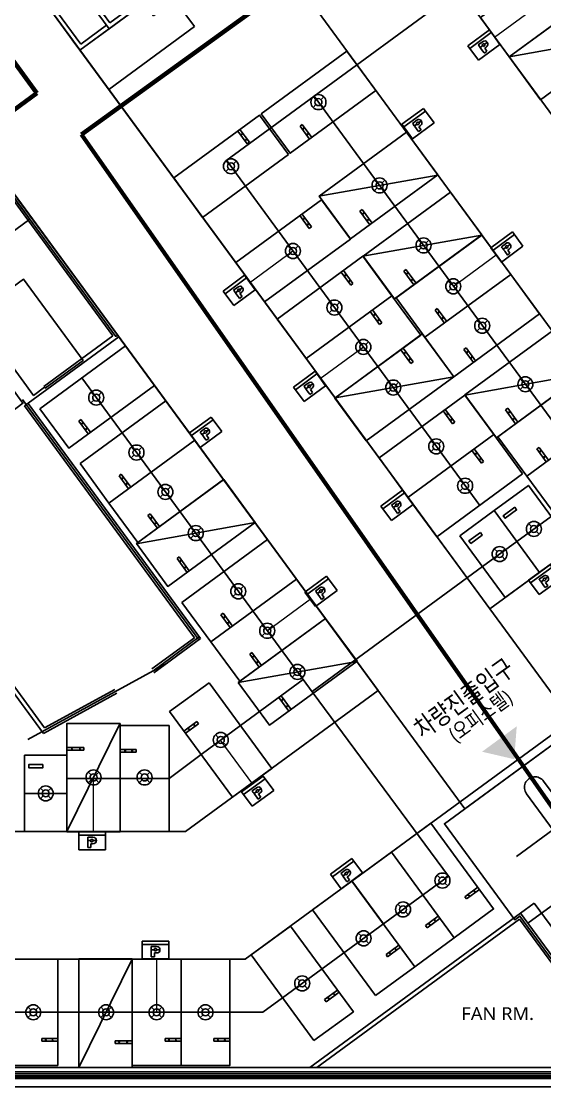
# Model space of a CAD drawing. Header units: millimetres. Extents: x 75184266 to 76346726, y -35077925 to -33679385.
# Drawn here: x 75409672 to 75434289, y -34997562 to -34947433 of the extents above; entities that cross this region are included whole.
import ezdxf
from ezdxf.enums import TextEntityAlignment as Align

# ---------------------------------------------------------------- set-up
doc = ezdxf.new("R2010")
doc.units = ezdxf.units.MM
doc.header["$LTSCALE"] = 50
doc.header["$MEASUREMENT"] = 0
doc.linetypes.add('ACAD_ISO10W100', pattern=[18.5, 12, -3, 0.5, -3])
doc.layers.get('0').update_dxf_attribs({"linetype": 'CONTINUOUS'})
for name, color, linetype in [('0-유도관제', 6, 'CONTINUOUS'), ('CON', 2, 'CONTINUOUS'), ('DOOR', 7, 'CONTINUOUS'), ('HD', 7, 'CONTINUOUS'), ('open', 1, 'ACAD_ISO10W100'), ('W1', 3, 'CONTINUOUS'), ('XR-지하3층$0$A-주차', 9, 'CONTINUOUS'), ('XR-지하3층$0$일반주차', 8, 'CONTINUOUS'), ('XR-지하3층$0$확장형주차', 8, 'CONTINUOUS')]:
    doc.layers.add(name, color=color, linetype=linetype)
doc.layers.add('건축', color=8, linetype='CONTINUOUS', plot=False)
for name, color, linetype, lineweight in [('구역제어-S.C.M', 2, 'CONTINUOUS', 100), ('주차유도-LGM', 6, 'CONTINUOUS', 20), ('주차유도-USM', 1, 'CONTINUOUS', 35), ('주차유도-레이스웨이', 1, 'CONTINUOUS', 25)]:
    doc.layers.add(name, color=color, linetype=linetype, lineweight=lineweight)
doc.styles.add('XR-지하3층$0$울릉도m', font='')
doc.styles.get('XR-지하3층$0$울릉도m').set_extended_font_data('Malgun Gothic')

# ---------------------------------------------------------------- blocks, each defined once
blk = doc.blocks.new('XR-지하3층$0$확장형 주차')
at = {"layer": 'XR-지하3층$0$확장형주차', "color": 7}
for p, q in [((0, 3965), (800, 3965)), ((0, 3835), (800, 3835)), ((800, 3835), (800, 3965))]:
    blk.add_line(p, q, dxfattribs=at)
blk.add_lwpolyline([(2500, 5100), (0, 0)], dxfattribs=at)
blk.add_lwpolyline([(2500, 5091), (0, 5091), (0, -9), (2500, -9)], close=True, dxfattribs=at)
for centre in [(238, 3900), (613, 3900)]:
    blk.add_circle(centre, 17.5, dxfattribs=at)
blk = doc.blocks.new('XR-지하3층$0$일반형 주차')
at = {"layer": 'XR-지하3층$0$일반주차'}
for p, q in [((750, 3865), (0, 3865)), ((0, 3735), (750, 3735)), ((750, 3735), (750, 3865))]:
    blk.add_line(p, q, dxfattribs=at)
blk.add_lwpolyline([(2300, 5000), (0, 5000), (0, 0), (2300, 0)], close=True, dxfattribs=at)
for centre in [(238, 3800), (563, 3800)]:
    blk.add_circle(centre, 17.5, dxfattribs=at)
blk = doc.blocks.new('2P-Dr204')
at = {"color": 0}
for p, q in [((29, 50), (29, 955)), ((65, 50), (65, 956)), ((29, 50), (0, 50)), ((0, 50), (0, -50)), ((29, 14), (29, 50)), ((65, 50), (29, 50)), ((50, 14), (29, 14)), ((50, -50), (50, 14)), ((950, 14), (950, -50)), ((971, 14), (950, 14)), ((971, 14), (950, 14)), ((971, 50), (971, 14)), ((1000, 50), (971, 50)), ((1000, -50), (1000, 50)), ((50, -50), (0, -50)), ((1000, -50), (950, -50))]:
    blk.add_line(p, q, dxfattribs=at)
blk.add_arc((65, 50), 906, 0, 92.2294, dxfattribs=at)
blk = doc.blocks.new('A$C3C7850DE')
at = {"layer": 'CON', "ltscale": 100}
for p, q in [((-9, 7422), (-9, 222)), ((-9, 7422), (191, 7422)), ((191, 7422), (191, 422)), ((1191, 7422), (1191, 7222, 0)), ((1191, 7422), (2991, 7422)), ((1191, 7222), (2791, 7222)), ((2791, 7222), (2791, 5922)), ((2991, 7422), (2991, 222)), ((1191, 5922), (2791, 5922)), ((1191, 5922, 0), (1191, 5722, 0)), ((1191, 5722), (2791, 5722)), ((2791, 5722), (2791, 422)), ((-9, 222), (2991, 222)), ((191, 422), (2791, 422))]:
    blk.add_line(p, q, dxfattribs=at)
at = {"layer": 'HD', "ltscale": 10}
for p, q in [((191, 4422), (1376, 4422)), ((191, 4152), (1376, 4152)), ((783, 4422), (783, 2802)), ((1376, 4422), (1376, 1722)), ((1476, 4422), (1446, 4422)), ((1446, 1722), (1446, 4422)), ((1476, 4152), (1446, 4152)), ((1476, 4422), (1476, 1722)), ((1506, 4422), (1476, 4422)), ((1506, 4422), (1506, 1722)), ((1506, 4422), (1536, 4422)), ((1536, 4152), (1506, 4152)), ((1536, 1722), (1536, 4422)), ((1606, 4422), (1606, 1722)), ((1606, 4422), (2791, 4422)), ((2791, 4152), (1606, 4152)), ((2198, 4422), (2198, 1097)), ((191, 3882), (1376, 3882)), ((191, 3612), (1376, 3612)), ((1476, 3882), (1446, 3882)), ((1476, 3612), (1446, 3612)), ((1536, 3882), (1506, 3882)), ((1536, 3612), (1506, 3612)), ((2791, 3882), (1606, 3882)), ((2791, 3612), (1606, 3612)), ((191, 3342), (1376, 3342)), ((191, 3072), (1376, 3072)), ((1476, 3342), (1446, 3342)), ((1476, 3072), (1446, 3072)), ((1536, 3342), (1506, 3342)), ((1536, 3072), (1506, 3072)), ((2791, 3342), (1606, 3342)), ((2791, 3072), (1606, 3072)), ((191, 2802), (1376, 2802)), ((191, 2532), (1376, 2532)), ((1476, 2802), (1446, 2802)), ((1476, 2532), (1446, 2532)), ((1536, 2802), (1506, 2802)), ((1536, 2532), (1506, 2532)), ((2791, 2802), (1606, 2802)), ((2791, 2532), (1606, 2532)), ((191, 2262), (1376, 2262)), ((783, 2262), (783, 1097)), ((1476, 2262), (1446, 2262)), ((1536, 2262), (1506, 2262)), ((2791, 2262), (1606, 2262)), ((191, 1992), (1376, 1992)), ((191, 1722), (1376, 1722)), ((1476, 1992), (1446, 1992)), ((1476, 1722), (1446, 1722)), ((1506, 1722), (1476, 1722)), ((1536, 1992), (1506, 1992)), ((1536, 1722), (1506, 1722)), ((2791, 1992), (1606, 1992)), ((2791, 1722), (1606, 1722)), ((2198, 1097), (783, 1097))]:
    blk.add_line(p, q, dxfattribs=at)
blk.add_lwpolyline([(-159, 2141), (734, 2513), (779, 2461), (788, 2602), (833, 2551), (1726, 2943)], dxfattribs=at)
for points in [[(663, 2870), (783, 2802), (904, 2871), (886, 2900), (783, 2841), (680, 2900)], [(663, 2193), (783, 2262), (904, 2193), (886, 2163), (783, 2222), (680, 2164)]]:
    blk.add_lwpolyline(points, close=True, dxfattribs=at)
for centre in [(783, 4422), (783, 4422), (2198, 4422), (2198, 4422)]:
    blk.add_circle(centre, 30, dxfattribs=at)
for centre, radius, start, end in [((1491, 4422), 115, 0, 180), ((1491, 4422), 45, 0, 180), ((1491, 1722), 115, 180, 0), ((1491, 1722), 45, 180, 0)]:
    blk.add_arc(centre, radius, start, end, dxfattribs=at)
at = {"layer": 'open', "ltscale": 0.5}
for p, q in [((2191, 7222), (2791, 5922)), ((2191, 5922), (2791, 7222))]:
    blk.add_line(p, q, dxfattribs=at)
at = {"layer": 'W1', "ltscale": 100}
for p, q in [((2091, 7222), (2091, 5922)), ((2191, 7222), (2191, 5922))]:
    blk.add_line(p, q, dxfattribs=at)
at = {"layer": 'DOOR', "extrusion": (-1.015e-13, 9.27e-13, -1), "zscale": -1, "rotation": 180.0000577049292}
for p in [(-191, 7372, 0), (-191, 5872, 0)]:
    blk.add_blockref('2P-Dr204', p, dxfattribs=at)
blk = doc.blocks.new('XR-지하3층$0$A$C73B52ADF')
at = {"layer": 'XR-지하3층$0$A-주차', "elevation": 0}
for points in [[(-2038, 2466), (-38, 2466), (-38, -1134), (-2038, -1134)], [(-1166, 2021), (-1166, 1871), (-1832, 1871), (-1832, 2021)]]:
    blk.add_lwpolyline(points, close=True, dxfattribs=at)
blk = doc.blocks.new('센서')
at = {"layer": '0-유도관제', "color": 0}
for p, q in [((405935, 34224), (406072, 34088)), ((406311, 34088), (406447, 34225)), ((405936, 33712), (406072, 33849)), ((406311, 33849), (406448, 33713))]:
    blk.add_line(p, q, dxfattribs=at)
for major_axis, start_param, end_param in [((0, 362), 2.801804347482335, 9.084989654661921), ((0, 169), 2.862310370331367, 9.145495677510954)]:
    blk.add_ellipse((406192, 33969), major_axis=major_axis, ratio=1, start_param=start_param, end_param=end_param, dxfattribs=at)
blk = doc.blocks.new('만공차등')
at = {"layer": '0-유도관제', "color": 0}
for p, q in [((305755, 78525), (306597, 78525)), ((305755, 77269), (305755, 78525)), ((306442, 77269), (306442, 78525)), ((306442, 78525), (306442, 77269)), ((306597, 78525), (306597, 77269)), ((306185, 78101), (306185, 77952)), ((306185, 77838), (306185, 77693)), ((306191, 78101), (306191, 77952)), ((306191, 77838), (306191, 77693)), ((306597, 77269), (305755, 77269))]:
    blk.add_line(p, q, dxfattribs=at)
for points in [[(305858, 77952), (305858, 77952), (305858, 78101), (305858, 78101)], [(305858, 78101), (305858, 78101), (306044, 78101), (306185, 78101)], [(306037, 77952), (306037, 77952), (305858, 77952), (305858, 77952)], [(306037, 77870), (306037, 77870), (306037, 77952), (306037, 77952)], [(306078, 77737), (306050, 77766), (306037, 77810), (306037, 77870)], [(306185, 77693), (306139, 77694), (306104, 77709), (306078, 77737)], [(306134, 77952), (306134, 77952), (306134, 77915), (306134, 77915)], [(306185, 77952), (306159, 77952), (306134, 77952), (306134, 77952)], [(306134, 77915), (306134, 77887), (306139, 77867), (306149, 77855)], [(306149, 77855), (306158, 77844), (306170, 77838), (306185, 77838)], [(306191, 78101), (306274, 78101), (306339, 78101), (306339, 78101)], [(306241, 77952), (306241, 77952), (306217, 77952), (306191, 77952)], [(306191, 77838), (306204, 77838), (306216, 77843), (306226, 77853)], [(306226, 77853), (306236, 77863), (306241, 77882), (306241, 77909)], [(306241, 77909), (306241, 77909), (306241, 77952), (306241, 77952)], [(306339, 77854), (306339, 77800), (306327, 77760), (306301, 77733)], [(306339, 78101), (306339, 78101), (306339, 77854), (306339, 77854)]]:
    blk.add_open_spline(points, degree=3, dxfattribs=at)
blk.add_open_spline([(306301, 77733), (306275, 77706), (306239, 77693), (306192, 77693), (306191, 77693), (306191, 77693), (306191, 77693)], degree=3, knots=[0.4989771, 0.4989771, 0.4989771, 0.4989771, 0.9979543, 0.9979543, 0.9979543, 1, 1, 1, 1], dxfattribs=at)

msp = doc.modelspace()

# ---------------------------------------------------------------- hatches: boundary and pattern name
at = {"layer": '건축', "ltscale": 1000}
h = msp.add_hatch(color=256, dxfattribs=at)
h.dxf.hatch_style = 1
h.paths.add_polyline_path([(75431343.1, -34981801), (75432855.6, -34982153.2), (75432974.7, -34980604.8)])

# ---------------------------------------------------------------- linework, layer by layer
at = {"layer": '건축', "ltscale": 0.5}
for p, q in [((75439847.3, -34969103.4), (75421043.9, -34943455.8)), ((75444686.2, -34965555.8), (75429371.2, -34944666.4)), ((75410931.2, -34946406), (75412469.8, -34948504.7)), ((75410769.9, -34946524.3), (75412426.8, -34948784.2)), ((75413796.2, -34947780.2), (75412426.8, -34948784.2)), ((75413678, -34947618.9), (75412469.8, -34948504.7)), ((75412426.8, -34948784.2), (75412070.7, -34948298.5)), ((75426459.8, -34978918.4), (75405291.3, -34950044.9)), ((75413977.3, -34962239.7), (75408982.9, -34955427.5)), ((75414256.5, -34962282.3), (75409144.1, -34955309.2)), ((75414256.5, -34962282.3), (75409825.3, -34965531.3)), ((75410738.3, -34964614.4), (75413977.3, -34962239.7)), ((75410707.5, -34980941.4), (75398700.5, -34964564)), ((75410765.1, -34980681.7), (75398965.4, -34964587.2)), ((75418019.7, -34976539.2, 0), (75409728.6, -34965230.3)), ((75417820.8, -34976437, 0), (75409825.3, -34965531.3)), ((75418100.4, -34976480, 0), (75409986.6, -34965413)), ((75431701.9, -34975075.1), (75431701.9, -34975075.1)), ((75415815.3, -34977907.3), (75417820.8, -34976437)), ((75415853.2, -34978003.5), (75418041.2, -34976399.4)), ((75415912.4, -34978084.2), (75418100.4, -34976480)), ((75409982.3, -34981225.5), (75416531.7, -34977630.1, 0)), ((75410707.5, -34980941.4), (75414159.2, -34979046.6, 0)), ((75410765.1, -34980681.7), (75414062.9, -34978871.3, 0)), ((75434239.5, -34983187.3), (75435887.1, -34985434.8)), ((75433433, -34983778.6), (75435080.7, -34986026)), ((75432957.3, -34986733.2), (75434675.5, -34985473.4)), ((75433499.9, -34989874), (75439387.2, -34985557.8)), ((75433147.9, -34989397.2), (75433794.7, -34988923)), ((75433147.9, -34989397.2), (75438474, -34996661.9)), ((75433104.9, -34989676.7), (75438226, -34996661.9)), ((75379383.2, -34996661.9, 0), (75448764.8, -34996662, 0)), ((75379383.2, -34996861.9, 0), (75448492, -34996862, 0))]:
    msp.add_line(p, q, dxfattribs=at)
at = {"layer": '건축'}
for p, q in [((75412426.8, -34948784.2), (75431701.9, -34975075.1)), ((75420207.5, -34991562), (75455787.7, -34965476.5)), ((75431701.9, -34975075.1), (75439847.3, -34969103.4)), ((75417398.1, -34985562), (75426459.8, -34978918.4)), ((75407647.3, -34985562), (75417398.1, -34985562)), ((75379061.6, -34991561.9), (75420207.5, -34991562))]:
    msp.add_line(p, q, dxfattribs=at)
at = {"layer": '건축', "ltscale": 100}
for p, q in [((75423239, -34996661.9, 0), (75433147.9, -34989397.2, 0)), ((75423577.2, -34996661.9, 0), (75433104.9, -34989676.7, 0))]:
    msp.add_line(p, q, dxfattribs=at)
at = {"layer": '건축', "ltscale": 1000}
for p, q in [((75379183.2, -34997111.9, 0), (75516203.2, -34997112.2)), ((75379383.2, -34996961.9, 0), (75448355.6, -34996962, 0)), ((75379383.2, -34997561.9, 0), (75516203.2, -34997562.2))]:
    msp.add_line(p, q, dxfattribs=at)
at = {"layer": '건축', "ltscale": 0.5}
for points in [[(75414201.7, -34962198.5), (75414116.7, -34962260.8), (75408974.8, -34955247.3), (75408934.6, -34955276.9), (75407426.2, -34953220.9), (75406907, -34953601.7), (75367809.3, -34900273.2), (75367729.2, -34900331.8), (75339172, -34861380.4), (75346591, -34855941.2), (75357179.5, -34870383.7), (75362824.9, -34866244.9), (75366426.7, -34871157.7), (75361023.3, -34875119.2), (75360700.7, -34875355.7), (75389495.4, -34914631.1), (75388124.4, -34915636.3), (75435545.1, -34980317.2), (75435625.8, -34980258.1), (75435861.1, -34980579.1), (75430538.4, -34984481.5), (75414201.7, -34962198.5)], [(75406718.8, -34959203.1), (75410072.1, -34956743.1), (75409063.5, -34955368.3)], [(75408240.3, -34962291.4), (75410251.7, -34965033.1), (75410767.9, -34964654.7), (75410797.1, -34964694.5), (75412579.4, -34963387.8), (75409772.2, -34959561.4), (75406970.3, -34961616.9)], [(75409139.6, -34965848.4), (75409747.7, -34965402.6), (75407736.3, -34962661.1)]]:
    msp.add_lwpolyline(points, dxfattribs=at)
msp.add_lwpolyline([(75435861.2, -34980579.1), (75429570.6, -34985191), (75432886, -34989713.2), (75433126.4, -34989536.9), (75438680.1, -34997112), (75448320.1, -34997112), (75456812.7, -34990885.7), (75452848.8, -34985478.9), (75449298.4, -34988081.8, -0.4141857), (75440353.2, -34986705)], format="xyb", close=True, dxfattribs=at)
msp.add_lwpolyline([(75433794.7, -34988923), (75435032, -34990610.7, 0.4141488), (75453200.4, -34993410.1)], format="xyb", dxfattribs=at)
msp.add_arc((75433836.2, -34983483), 500, 36.2468, 216.24707, dxfattribs=at)
at = {"layer": '구역제어-S.C.M', "ltscale": 0.5}
for p, q in [((75378517.4, -34907382.3), (75410405.7, -34950807.4)), ((75435993.3, -34935788.6), (75412499.2, -34952754.8)), ((75395457.4, -34961784.3), (75410405.7, -34950807.4)), ((75412499.2, -34952754.8), (75443500.1, -34997112)), ((75443500.1, -34997112), (75379383.2, -34997111.9, 0))]:
    msp.add_line(p, q, dxfattribs=at)
at = {"layer": '주차유도-LGM', "color": 6, "lineweight": 20, "ltscale": 500}
for p, q in [((75431936, -34948180), (75433959.5, -34946696.5)), ((75425801.1, -34954103.5), (75427824.6, -34952620.1)), ((75420424.7, -34959723.8, 0), (75422448.1, -34958240.3, 0)), ((75429983.2, -34959907.7, 0), (75432006.7, -34958424.2, 0)), ((75423735.8, -34964240, 0), (75425759.2, -34962756.5, 0)), ((75415812.1, -34968623.3), (75417835.6, -34967139.8)), ((75427850.3, -34969836.8), (75429873.7, -34968353.3)), ((75432976.4, -34971908.8), (75434040.7, -34973360.5)), ((75421238.4, -34976109.2), (75423261.8, -34974625.7)), ((75419063.8, -34981302.8), (75420547.3, -34983326.3)), ((75413044.9, -34983062), (75413044.9, -34985571)), ((75425216.9, -34987878.2), (75426700.4, -34989901.6)), ((75416034.2, -34991552.9), (75416034.2, -34994061.9))]:
    msp.add_line(p, q, dxfattribs=at)
at = {"layer": '주차유도-레이스웨이', "ltscale": 0.5}
for p, q in [((75423440, -34950952.4), (75432311.3, -34944448.4)), ((75419286.3, -34954002.7), (75423440, -34950952.4)), ((75425768.1, -34954127.8), (75423440.6, -34950952)), ((75421773.4, -34957304.6), (75419327, -34953967.8)), ((75436766.9, -34969129.9), (75425768.1, -34954127.8)), ((75431233.6, -34970208.2), (75421773.4, -34957304.6)), ((75423406.4, -34979051), (75412525, -34964209)), ((75434589.4, -34970726.3), (75431363.5, -34973091.3)), ((75431363.5, -34973091.3), (75423346.3, -34978969.1)), ((75419981.5, -34980568), (75422932.4, -34978404.6)), ((75423406.4, -34979051), (75429767.5, -34987653)), ((75419981.5, -34980568), (75418126.6, -34981928)), ((75418126.6, -34981928), (75416619.4, -34983062)), ((75416619.4, -34983062), (75411819.4, -34983062)), ((75411819.4, -34983062), (75411819.4, -34983762)), ((75411819.4, -34983762), (75409819.4, -34983762)), ((75429769.4, -34987655.7), (75421955.7, -34993380.2)), ((75421955.7, -34993380.2), (75421025.9, -34994061.9)), ((75379984.1, -34994061.9), (75419484.2, -34994061.9)), ((75419484.2, -34994062), (75421025.9, -34994061.9))]:
    msp.add_line(p, q, dxfattribs=at)

# ---------------------------------------------------------------- block references
at = {"layer": '건축', "ltscale": 0.5, "rotation": 306.2468838006543}
msp.add_blockref('A$C3C7850DE', (75411848.8, -34945499.2), dxfattribs=at)
at = {"layer": '건축'}
for name, p, rotation in [('XR-지하3층$0$일반형 주차', (75431263.3, -34947247.2), 306.2469352298511), ('XR-지하3층$0$일반형 주차', (75412426.8, -34948784.2), 306.2469352298511), ('XR-지하3층$0$확장형 주차', (75432623.2, -34949102.1), 306.2469352298511), ('XR-지하3층$0$일반형 주차', (75426344.9, -34950686.3), 126.2469364372141), ('XR-지하3층$0$일반형 주차', (75416839.6, -34954803.2), 306.2469352298511), ('XR-지하3층$0$확장형 주차', (75429262.5, -34954665.8), 126.2469364372141), ('XR-지하3층$0$확장형 주차', (75431331.9, -34957488.5), 126.2469364372141), ('XR-지하3층$0$일반형 주차', (75419757.2, -34958782.7), 306.2469352298511), ('XR-지하3층$0$일반형 주차', (75432691.8, -34959343.4), 126.2469364372141), ('XR-지하3층$0$일반형 주차', (75421708.4, -34961444.1), 306.2469352298511), ('XR-지하3층$0$일반형 주차', (75434051.8, -34961198.3), 126.2469364372141), ('XR-지하3층$0$일반형 주차', (75423068.3, -34963299), 306.2469352298511), ('XR-지하3층$0$확장형 주차', (75436121.2, -34964021), 126.2469364372141), ('XR-지하3층$0$확장형 주차', (75424428.2, -34965153.9), 306.2469352298511), ('XR-지하3층$0$일반형 주차', (75415934.1, -34964561.5), 126.2469333594607), ('XR-지하3층$0$일반형 주차', (75437481.1, -34965875.9), 126.2469364372141), ('XR-지하3층$0$일반형 주차', (75426497.6, -34967976.6), 306.2469352298511), ('XR-지하3층$0$일반형 주차', (75417828.3, -34967145.1), 126.2469333594607), ('XR-지하3층$0$일반형 주차', (75438841, -34967730.8), 126.2469364372141), ('XR-지하3층$0$일반형 주차', (75427857.5, -34969831.5), 306.2469352298511), ('XR-지하3층$0$일반형 주차', (75419188.2, -34969000), 126.2469333594607), ('XR-지하3층$0$확장형 주차', (75420666.4, -34971016.2), 126.2469333594607), ('XR-지하3층$0$A$C73B52ADF', (75435013.3, -34971240.8, 0), 36.24693355402156), ('XR-지하3층$0$A$C73B52ADF', (75433400.4, -34972423.3, 0), 36.24693355402156), ('XR-지하3층$0$일반형 주차', (75422617.6, -34973677.6), 126.2469333594607), ('XR-지하3층$0$일반형 주차', (75423977.5, -34975532.5), 126.2469333594607), ('XR-지하3층$0$확장형 주차', (75425455.6, -34977548.7), 126.2469333594607), ('XR-지하3층$0$일반형 주차', (75419604.8, -34983944.1), 36.24693489493006), ('XR-지하3층$0$A$C73B52ADF', (75411857.1, -34984427.6, 0), 0.0006821651433227905), ('XR-지하3층$0$일반형 주차', (75428932, -34985165.6), 216.2469348949301), ('XR-지하3층$0$일반형 주차', (75427077.1, -34986525.5), 216.2469348949301), ('XR-지하3층$0$일반형 주차', (75425222.3, -34987885.5), 216.2469348949301), ('XR-지하3층$0$일반형 주차', (75422332.5, -34990004.1), 216.2469348949301), ('XR-지하3층$0$일반형 주차', (75411384.2, -34991562), 180), ('XR-지하3층$0$확장형 주차', (75414884.2, -34991562), 180), ('XR-지하3층$0$일반형 주차', (75417184.2, -34991562), 180), ('XR-지하3층$0$일반형 주차', (75419484.2, -34991562), 180)]:
    msp.add_blockref(name, p, dxfattribs=dict(at, rotation=rotation))
for name, p in [('XR-지하3층$0$확장형 주차', (75411819.4, -34985562)), ('XR-지하3층$0$일반형 주차', (75414319.4, -34985562))]:
    msp.add_blockref(name, p, dxfattribs=at)
at = {"layer": '주차유도-LGM', "color": 6}
for p, rotation in [((75675282.9, -35149417.1), 126.2469349002818), ((75672184.8, -35153114.2), 126.2469349002818), ((75676366.9, -35158918.4, 0), 126.2469349002818), ((75663771.6, -35160960.9, 0), 126.2469349002818), ((75667082.6, -35165477.2, 0), 126.2469349002818), ((75662195.8, -35167634), 126.2469349002818), ((75671197.1, -35171073.9), 126.2469349002818), ((75678143.3, -35174565.7), 126.2469349002818), ((75667622.1, -35175119.9), 126.2469349002818), ((75664644.3, -35184523.8), 126.2469349002818), ((75490896.7, -35292168), 90), ((75668821.5, -35188404.1), 126.2469349002818), ((75493886, -35297307.6), 90)]:
    msp.add_blockref('만공차등', p, dxfattribs=dict(at, rotation=rotation))
at = {"layer": '주차유도-USM', "extrusion": (0, 0, -1), "xscale": 0.9750000000000001, "yscale": 0.9750000000000001, "zscale": -0.9750000000000001, "rotation": 270}
for p in [(-75456768.2, -34555200.3), (-75452655.1, -34558215.7), (-75459641.1, -34559118.9), (-75455567.5, -34562203.5, 0), (-75461710.5, -34561941.5), (-75463109.9, -34563865.6, 0), (-75457518.7, -34564864.8, 0), (-75464469.8, -34565720.5, 0), (-75458878.6, -34566719.7, 0), (-75460288.3, -34568627.3), (-75466499.8, -34568474), (-75446314.4, -34569101.4), (-75462308, -34571397.3, 0), (-75448208.6, -34571685), (-75463667.9, -34573252.2, 0), (-75449568.5, -34573539.9), (-75466902.3, -34575280.7), (-75451000.1, -34575477.3), (-75465289.3, -34576463.3), (-75452997.8, -34578217.5), (-75454357.7, -34580072.4), (-75455779.4, -34582011.5), (-75452173.4, -34585211.2), (-75446188.8, -34586975.2), (-75448588.8, -34586975.2), (-75443938.8, -34587725.2), (-75462602.1, -34591825), (-75460747.2, -34593184.9), (-75458892.3, -34594544.8), (-75456002.6, -34596663.4), (-75443353.6, -34598025.1), (-75446778.1, -34598025.1), (-75449153.6, -34598025.1), (-75451453.6, -34598025.1)]:
    msp.add_blockref('센서', p, dxfattribs=at)

# ---------------------------------------------------------------- texts
at = {"layer": '건축', "style": 'XR-지하3층$0$울릉도m', "width": 0.8}
for s, height, p in [('차량진출입구', 900, (75428540.9, -34981222.2, 0)), ('(오피스텔)', 720, (75430111.5, -34981372.5, 0))]:
    msp.add_text(s, height=height, rotation=35.63823, dxfattribs=at).set_placement(p)
at = {"layer": '건축', "style": 'XR-지하3층$0$울릉도m', "width": 1.1}
msp.add_text('FAN RM.', height=600, dxfattribs=at).set_placement((75432077.7, -34994121.4), align=Align.MIDDLE_CENTER)

doc.saveas('drawing.dxf')
